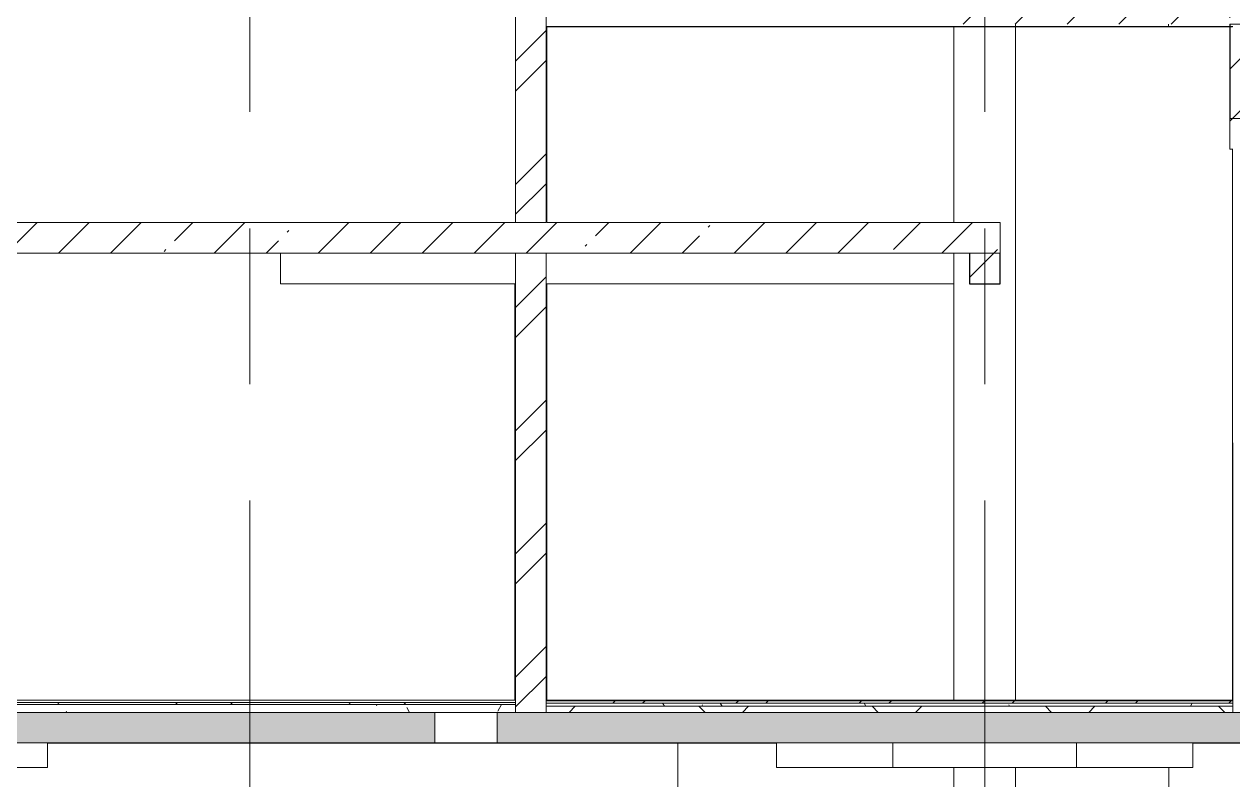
# Model space of a CAD drawing. Header units: millimetres. Extents: x 51154 to 151340, y -24069 to 30962.
# Drawn here: x 64090 to 73957, y -6651 to -480 of the extents above; entities that cross this region are included whole.
import ezdxf

# ---------------------------------------------------------------- set-up
doc = ezdxf.new("R2010")
doc.units = ezdxf.units.MM
doc.linetypes.add('Осевые', pattern=[6350, 1270, -952.5, 3175, -952.5])
for name, color, linetype, lineweight in [('Каркас несущий', 7, 'Continuous', 9), ('Каркас несущий-1', 7, 'Continuous', 25), ('Общие ребра', 7, 'Continuous', 9), ('Основа _2_-1', 7, 'Continuous', 9), ('Отделка 1 _4_-1', 7, 'Continuous', 9), ('Отделка 2 _5_-1', 7, 'Continuous', 9), ('Перекрытия', 7, 'Continuous', 9), ('Стены', 7, 'Continuous', 9), ('Структура _1_', 7, 'Continuous', 18), ('Термическая_воздушная прослойка _3_-1', 7, 'Continuous', 9), ('Штриховка разреза-2', 7, 'Continuous', 9)]:
    doc.layers.add(name, color=color, linetype=linetype, lineweight=lineweight)
doc.layers.add('Оси-3', color=7, linetype='Осевые', lineweight=9, true_color=0xaaaaaa)
doc.layers.add('Штриховка разреза-3', color=7, linetype='Continuous', lineweight=9, true_color=0x787878)
pattern_1 = [(45, (99498.54, 6475), (-502.894, 502.894), []), (45, (99498.54, 7237), (-502.894, 502.894), [])]
pattern_2 = [(45, (99498.54, 6475), (-424.264, 424.264), [600, -100, 20, -100]), (45, (99498.54, 6899), (-424.264, 424.264), [])]
pattern_3 = [(45, (99498.5, 6475), (-707.107, 707.107), []), (135, (99498.5, 6475), (-707.107, -707.107), [])]
pattern_4 = [(0, (99498.54, 6475), (812.8, 203.2), [67.056, -542.544, 67.056, -542.544, -3251.2]), (0, (99498.54, 6475), (812.8, 203.2), [-1219.2, 67.056, -1152.144, 67.056, -542.544, -1422.4]), (0, (99498.54, 6475), (812.8, 203.2), [-3048, 67.056, -339.344, 67.056, -948.944]), (120, (99803.34, 6576.6), (-582.3764, 602.3054), [67.056, -542.544, 67.056, -3793.744]), (120, (99803.34, 6576.6), (-582.3764, 602.3054), [-676.656, -542.544, 67.056, -1152.144, -2032]), (120, (99803.34, 6576.6), (-582.3764, 602.3054), [-2438.4, 67.056, -542.544, 67.056, -1355.344]), (120, (99803.34, 6576.6), (-582.3764, 602.3054), [-3115.056, -339.344, 67.056, -948.944]), (240, (99904.94, 6983), (-230.4236, -805.5054), [67.056, -542.544, 67.056, -542.544, -3251.2]), (240, (99904.94, 6983), (-230.4236, -805.5054), [-1219.2, 67.056, -1152.144, 67.056, -542.544, -1422.4]), (240, (99904.94, 6983), (-230.4236, -805.5054), [-3048, 67.056, -339.344, 67.056, -948.944])]

msp = doc.modelspace()

# ---------------------------------------------------------------- hatches: boundary and pattern name
at = {"layer": 'Каркас несущий'}
h = msp.add_hatch(dxfattribs=at)
h.set_pattern_fill('FP_2', color=256, style=0, pattern_type=2)
h.set_pattern_definition(pattern_2)
h.paths.add_polyline_path([(74181.6, -1250), (74181.6, -480), (73931.6, -480), (73931.6, -1250)], flags=0)
h = msp.add_hatch(dxfattribs=at)
h.set_pattern_fill('FP_2', color=256, style=0, pattern_type=2)
h.set_pattern_definition(pattern_2)
h.paths.add_polyline_path([(72056.6, -2600), (72056.6, -2350), (71806.6, -2350), (71806.6, -2600)], flags=0)
at = {"layer": 'Штриховка разреза-2'}
h = msp.add_hatch(dxfattribs=at)
h.set_pattern_fill('FP_2', color=256, style=0, pattern_type=2)
h.set_pattern_definition(pattern_2)
h.paths.add_polyline_path([(103431.6, -480), (104481.6, -480), (104481.6, -230), (103431.6, -230)], flags=0)
h.paths.add_polyline_path([(72530.8, -480), (74181.6, -480), (74181.6, -230), (71681.6, -230), (71681.6, -480)], flags=0)
h = msp.add_hatch(dxfattribs=at)
h.set_pattern_fill('FP_3', color=256, style=0, pattern_type=2)
h.set_pattern_definition(pattern_1)
h.paths.add_polyline_path([(68351.6, -6100), (68351.6, -2350), (68101.6, -2351), (68101.6, -6100)], flags=0)
h.paths.add_polyline_path([(68101.6, -2100), (68351.6, -2100), (68351.6, -350), (68101.6, -350)], flags=0)
h = msp.add_hatch(dxfattribs=at)
h.set_pattern_fill('FP_2', color=256, style=0, pattern_type=2)
h.set_pattern_definition(pattern_2)
h.paths.add_polyline_path([(77831.6, -1500), (86681.6, -1500), (86681.6, -1250), (73931.6, -1250), (73931.6, -1500), (77731.6, -1500)], flags=0)
h = msp.add_hatch(dxfattribs=at)
h.set_pattern_fill('FP_2', color=256, style=0, pattern_type=2)
h.set_pattern_definition(pattern_2)
h.paths.add_polyline_path([(72056.6, -2350), (72056.6, -2100), (57031.6, -2100), (57031.6, -2350), (71806.6, -2350)], flags=0)
h = msp.add_hatch(dxfattribs=at)
h.set_pattern_fill('FP_3', color=256, style=0, pattern_type=2)
h.set_pattern_definition(pattern_1)
h.paths.add_polyline_path([(68351.6, -6025), (73956.6, -6025), (73956.6, -6005), (68351.6, -6005)], flags=0)
h = msp.add_hatch(dxfattribs=at)
h.set_pattern_fill('FP_2', color=256, style=0, pattern_type=2)
h.set_pattern_definition(pattern_2)
h.paths.add_polyline_path([(116811.8, -6350), (141820.5, -6350), (141820.5, -6100), (104181.6, -6100), (104181.6, -6350), (115284.9, -6350)], flags=0)
h.paths.add_polyline_path([(59170.2, -6350), (67441.6, -6350), (67441.6, -6100), (59031.6, -6100), (59031.6, -6350)], flags=0)
h.paths.add_polyline_path([(67951.6, -6350), (82081.6, -6350), (82081.6, -6100), (67951.6, -6100)], flags=0)
h = msp.add_hatch(dxfattribs=at)
h.set_pattern_fill('FP_5', color=256, style=0, pattern_type=2)
h.set_pattern_definition(pattern_3)
h.paths.add_polyline_path([(63369.2, -6035), (68101.6, -6035), (68101.6, -6020), (59434.1, -6020), (59434.1, -6035), (61842.3, -6035)], flags=0)
h = msp.add_hatch(dxfattribs=at)
h.set_pattern_fill('FP_4', color=256, style=0, pattern_type=2)
h.set_pattern_definition(pattern_4)
h.paths.add_polyline_path([(63369.2, -6100), (68101.6, -6100), (68101.6, -6035), (59434.1, -6035), (59434.1, -6100), (61842.3, -6100)], flags=0)
h = msp.add_hatch(dxfattribs=at)
h.set_pattern_fill('FP_4', color=256, style=0, pattern_type=2)
h.set_pattern_definition(pattern_4)
h.paths.add_polyline_path([(68351.6, -6050), (73956.6, -6050), (73956.6, -6025), (68351.6, -6025)], flags=0)
h = msp.add_hatch(dxfattribs=at)
h.set_pattern_fill('FP_5', color=256, style=0, pattern_type=2)
h.set_pattern_definition(pattern_3)
h.paths.add_polyline_path([(68351.6, -6100), (73956.6, -6100), (73956.6, -6050), (68351.6, -6050)], flags=0)
at = {"layer": 'Штриховка разреза-3'}
h = msp.add_hatch(dxfattribs=at)
h.set_pattern_fill('FP_11', color=256, style=0, pattern_type=2)
h.set_pattern_definition([(45, (99498.54, 6475), (-282.8427, 282.8427), []), (135, (99498.54, 6475), (-282.8427, -282.8427), [])])
h.paths.add_polyline_path([(68351.6, -6005), (73956.6, -6005), (73956.6, -6000), (68351.6, -6000)], flags=0)

# ---------------------------------------------------------------- linework, layer by layer
at = {"layer": 'Каркас несущий'}
for p, q in [((74181.6, -480), (73931.6, -480)), ((73931.6, -1250), (74181.6, -1250)), ((66181.6, -2600), (66181.6, -2350)), ((66181.6, -2350), (71679.6, -2350)), ((72056.6, -2350), (71806.6, -2350)), ((68101.6, -2600), (66181.6, -2600)), ((71679.6, -2600), (68351.6, -2600))]:
    msp.add_line(p, q, dxfattribs=at)
at = {"layer": 'Каркас несущий-1'}
for p, q in [((73931.6, -480), (73931.6, -1250)), ((71806.6, -2350), (71806.6, -2600)), ((72056.6, -2600), (72056.6, -2350)), ((71806.6, -2600), (72056.6, -2600))]:
    msp.add_line(p, q, dxfattribs=at)
at = {"layer": 'Общие ребра'}
for p, q in [((74181.6, -1250), (73931.6, -1250)), ((71806.6, -2350), (72056.6, -2350)), ((68101.6, -6020), (59434.1, -6020)), ((68101.6, -6035), (59434.1, -6035)), ((73956.6, -6050), (68351.6, -6050))]:
    msp.add_line(p, q, dxfattribs=at)
at = {"layer": 'Оси-3'}
for p, q in [((65931.6, -22468.7), (65931.6, 29000)), ((71931.6, -22468.7), (71931.6, 29000))]:
    msp.add_line(p, q, dxfattribs=at)
at = {"layer": 'Основа _2_-1'}
for p, q in [((68101.6, -350), (68101.6, -2100)), ((68351.6, -501), (68351.6, -350)), ((68101.6, -2350), (68101.6, -2351)), ((68101.6, -6000), (68101.6, -6100)), ((68351.6, -6100), (68351.6, -6000)), ((59434.1, -6100), (68101.6, -6100)), ((68101.6, -6100), (68101.6, -6035)), ((68101.6, -6100), (68351.6, -6100)), ((68351.6, -6025), (68351.6, -6050)), ((73956.6, -6050), (73956.6, -6025))]:
    msp.add_line(p, q, dxfattribs=at)
at = {"layer": 'Отделка 1 _4_-1'}
for p, q in [((73954.6, -500), (68356.6, -500)), ((68356.6, -501), (73954.6, -501))]:
    msp.add_line(p, q, dxfattribs=at)
at = {"layer": 'Отделка 2 _5_-1'}
for p, q in [((68101.6, -6000), (59434.1, -6000)), ((68101.6, -6020), (68101.6, -6000)), ((73956.6, -6000), (68351.6, -6000)), ((68351.6, -6000), (68351.6, -6005)), ((73956.6, -6005), (73956.6, -6000))]:
    msp.add_line(p, q, dxfattribs=at)
at = {"layer": 'Перекрытия'}
for p, q in [((72181.6, -2100), (72181.6, -2350)), ((68101.6, -6000), (68101.6, -6100)), ((68351.6, -6000), (68351.6, -6100)), ((61931.6, -6100), (79931.6, -6100)), ((64471.6, -6100), (64871.6, -6100)), ((67341.6, -6100), (68701.6, -6100)), ((67441.6, -6350), (67441.6, -6100)), ((67441.6, -6350), (67441.6, -6100)), ((67441.6, -6100), (67951.6, -6100)), ((67441.6, -6100), (67951.6, -6100)), ((67951.6, -6100), (67951.6, -6350)), ((67951.6, -6100), (67951.6, -6350)), ((68351.6, -6100), (68101.6, -6100)), ((69561.6, -6100), (70321.6, -6100)), ((70521.6, -6100), (71781.6, -6100)), ((79931.6, -6350), (62331.6, -6350)), ((62780.9, -6350), (64280.9, -6350)), ((64280.9, -6350), (64280.9, -6550)), ((64871.6, -6350), (64471.6, -6350)), ((68701.6, -6350), (67341.6, -6350)), ((67951.6, -6350), (67441.6, -6350)), ((67951.6, -6350), (67441.6, -6350)), ((70321.6, -6350), (69561.6, -6350)), ((70230.9, -6350), (70230.9, -6550)), ((70230.9, -6350), (73630.9, -6350)), ((70430.9, -6350), (73430.9, -6350)), ((71781.6, -6350), (70521.6, -6350)), ((71180.5, -6350), (72680.5, -6350)), ((71180.9, -6350), (71180.9, -6550)), ((71180.9, -6350), (72680.9, -6350)), ((71380.5, -6350), (72480.5, -6350)), ((71380.9, -6350), (72480.9, -6350)), ((72680.9, -6350), (72680.9, -6550)), ((73630.9, -6350), (73630.9, -6550)), ((64280.9, -6550), (63806.6, -6550)), ((71679.6, -6550), (70230.9, -6550)), ((71679.6, -6550), (70430.9, -6550)), ((72680.9, -6550), (71180.9, -6550)), ((71679.6, -6550), (71380.9, -6550)), ((73630.9, -6550), (72181.6, -6550)), ((73430.9, -6550), (72181.6, -6550)), ((72480.9, -6550), (72181.6, -6550))]:
    msp.add_line(p, q, dxfattribs=at)
at = {"layer": 'Стены'}
for p, q in [((72181.6, -6000), (72181.6, -480)), ((73431.6, -501), (73431.6, -480)), ((71679.6, -501), (68356.6, -501)), ((68356.6, -501), (68356.6, -2100)), ((72181.6, -501), (71679.6, -501)), ((71679.6, -501), (71679.6, -2100)), ((72183.6, -501), (72181.6, -501)), ((73931.6, -501), (72183.6, -501)), ((72183.6, -501), (72183.6, -6000)), ((73954.6, -6000), (73954.6, -1500)), ((66181.6, -2351), (63631.6, -2351)), ((71679.6, -2350), (71679.6, -6000)), ((68096.6, -6000), (68096.6, -2600)), ((68356.6, -2600), (68356.6, -6000)), ((73956.6, -5990), (73956.6, -3900)), ((59434.1, -6000), (68101.6, -6000)), ((59436.1, -6000), (68096.6, -6000)), ((68351.6, -6000), (72181.6, -6000)), ((68356.6, -6000), (71679.6, -6000)), ((69431.6, -6000), (70361.6, -6000)), ((70481.6, -6000), (71811.6, -6000)), ((71679.6, -6000), (72181.6, -6000)), ((71931.6, -6000), (73431.6, -6000)), ((72183.6, -6000), (73954.6, -6000)), ((73956.6, -6000), (73956.6, -5990)), ((70230.9, -6351), (64280.9, -6351)), ((70230.9, -6351), (64280.9, -6351)), ((69426.6, -6351), (70230.9, -6351)), ((69426.6, -6351), (69426.6, -10350)), ((77180.9, -6351), (73630.9, -6351)), ((77180.9, -6351), (73630.9, -6351)), ((71679.6, -6550), (71679.6, -10350)), ((72183.6, -6550), (72183.6, -10350)), ((73433.6, -6550), (73433.6, -8350))]:
    msp.add_line(p, q, dxfattribs=at)
at = {"layer": 'Структура _1_'}
for p, q in [((68356.6, -500), (68351.6, -500)), ((68351.6, -500), (68351.6, -501)), ((68351.6, -2100), (68351.6, -501)), ((73956.6, -500), (73954.6, -500)), ((73931.6, -1250), (73931.6, -1500)), ((73931.6, -1500), (73956.6, -1500)), ((68101.6, -2100), (57341.6, -2100)), ((68101.6, -2100), (68351.6, -2100)), ((68351.6, -2100), (68101.6, -2100)), ((72056.6, -2100), (68356.6, -2100)), ((72056.6, -2350), (72056.6, -2100)), ((59434.1, -2350), (68101.6, -2350)), ((68351.6, -2350), (68101.6, -2350)), ((68101.6, -2350), (68351.6, -2350)), ((68101.6, -2351), (68101.6, -6000)), ((68351.6, -6000), (68351.6, -2350)), ((68356.6, -2350), (71806.6, -2350)), ((68351.6, -6005), (68351.6, -6025)), ((73956.6, -6005), (68351.6, -6005)), ((73956.6, -6025), (73956.6, -6005)), ((67441.6, -6100), (59031.6, -6100)), ((67441.6, -6350), (67441.6, -6100)), ((81781.6, -6100), (67951.6, -6100)), ((67951.6, -6100), (67951.6, -6350)), ((73956.6, -6025), (68351.6, -6025)), ((59031.6, -6350), (67441.6, -6350)), ((67951.6, -6350), (81781.6, -6350))]:
    msp.add_line(p, q, dxfattribs=at)
at = {"layer": 'Термическая_воздушная прослойка _3_-1'}
for p, q in [((68101.6, -6035), (68101.6, -6020)), ((68351.6, -6050), (68351.6, -6100)), ((68351.6, -6100), (73956.6, -6100)), ((73956.6, -6100), (73956.6, -6050))]:
    msp.add_line(p, q, dxfattribs=at)

doc.saveas('drawing.dxf')
